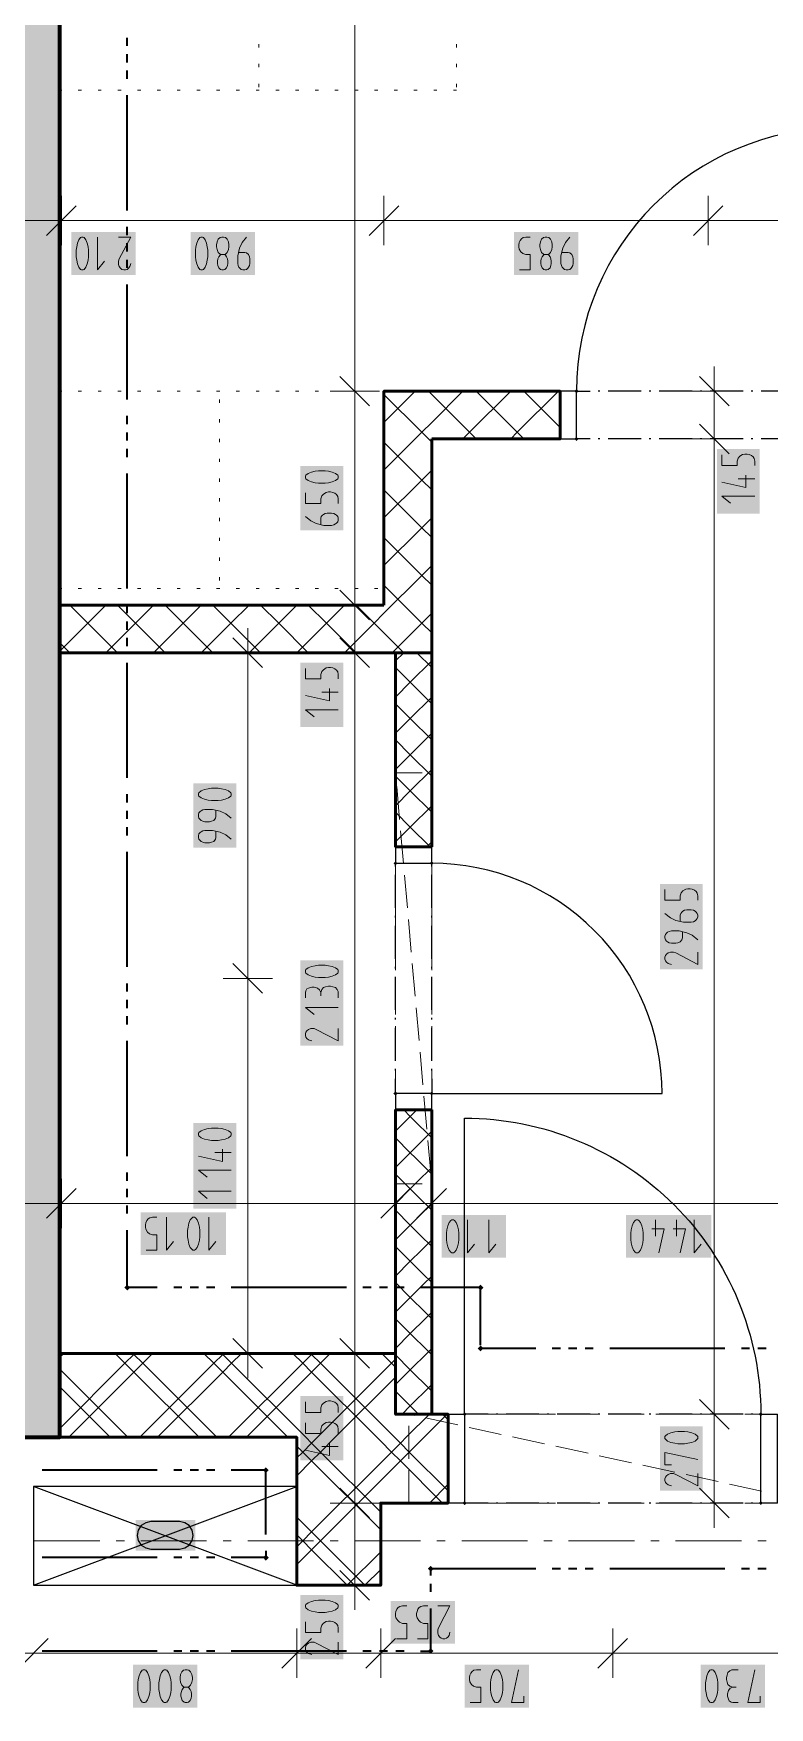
# Model space of a CAD drawing. Header units: millimetres. Extents: x 0 to 594, y 0 to 420.
# Drawn here: x 286.5 to 309.4, y 239.9 to 292.1 of the extents above; entities that cross this region are included whole.
import ezdxf

# ---------------------------------------------------------------- set-up
doc = ezdxf.new("R2010")
doc.units = ezdxf.units.MM
doc.header["$LTSCALE"] = 8
for name, color, linetype in [('PDF_Dvere', 7, 'Continuous'), ('PDF_Koty delkove', 7, 'Continuous'), ('PDF_Nabytek', 7, 'Continuous'), ('PDF_Osy hlavni', 7, 'Continuous'), ('PDF_Pozarni useky', 7, 'Continuous'), ('PDF_Preklady', 7, 'Continuous'), ('PDF_Pricky zdene', 7, 'Continuous'), ('PDF_Rozvadece', 7, 'Continuous'), ('PDF_Steny akusticke', 7, 'Continuous'), ('PDF_Steny obvodove nosne', 7, 'Continuous')]:
    doc.layers.add(name, color=color, linetype=linetype)

msp = doc.modelspace()

# ---------------------------------------------------------------- linework, layer by layer
at = {"layer": 'PDF_Dvere', "lineweight": 25}
for points in [[(310.745, 280.907), (311.605, 280.907), (311.605, 289.107, 0.414213), (303.405, 280.907), (303.826, 280.907)], [(298.895, 259.482), (298.895, 259.023), (306.07, 259.023, 0.414214), (298.895, 266.198)], [(300.649, 249.03), (299.92, 249.03), (299.92, 258.255, -0.414214), (309.145, 249.03)]]:
    msp.add_lwpolyline(points, format="xyb", dxfattribs=at)
for points in [[(302.893, 279.421), (303.405, 279.421), (303.405, 280.907), (302.893, 280.907)], [(297.768, 266.711), (297.768, 266.198), (298.895, 266.198), (298.895, 266.711)], [(297.768, 259.023), (297.768, 258.511), (298.895, 258.511), (298.895, 259.023)], [(299.92, 246.262), (299.408, 246.262), (299.408, 249.03), (299.92, 249.03)], [(309.658, 246.262), (309.145, 246.262), (309.145, 249.03), (309.658, 249.03)]]:
    msp.add_lwpolyline(points, close=True, dxfattribs=at)
for points in [[(304.134, 280.907), (304.082, 280.907)], [(305.415, 280.907), (304.39, 280.907)], [(305.722, 280.907), (305.671, 280.907)], [(307.004, 280.907), (305.979, 280.907)], [(307.311, 280.907), (307.26, 280.907)], [(308.592, 280.907), (307.567, 280.907)], [(308.9, 280.907), (308.849, 280.907)], [(310.181, 280.907), (309.156, 280.907)], [(303.826, 279.421), (303.405, 279.421)], [(304.134, 279.421), (304.082, 279.421)], [(305.415, 279.421), (304.39, 279.421)], [(305.722, 279.421), (305.671, 279.421)], [(307.004, 279.421), (305.979, 279.421)], [(307.311, 279.421), (307.26, 279.421)], [(308.592, 279.421), (307.567, 279.421)], [(308.9, 279.421), (308.849, 279.421)], [(310.181, 279.421), (309.156, 279.421)], [(297.768, 266.093), (297.768, 266.145)], [(298.895, 266.093), (298.895, 266.145)], [(297.768, 264.812), (297.768, 265.837)], [(298.895, 264.812), (298.895, 265.837)], [(297.768, 264.505), (297.768, 264.556)], [(298.895, 264.505), (298.895, 264.556)], [(297.768, 263.223), (297.768, 264.248)], [(298.895, 263.223), (298.895, 264.248)], [(297.768, 262.916), (297.768, 262.967)], [(298.895, 262.916), (298.895, 262.967)], [(297.768, 261.635), (297.768, 262.66)], [(298.895, 261.635), (298.895, 262.66)], [(297.768, 261.327), (297.768, 261.378)], [(298.895, 261.327), (298.895, 261.378)], [(297.768, 260.046), (297.768, 261.071)], [(298.895, 260.046), (298.895, 261.071)], [(297.768, 259.738), (297.768, 259.79)], [(298.895, 259.738), (298.895, 259.79)], [(297.768, 259.023), (297.768, 259.482)], [(300.956, 249.03), (300.905, 249.03)], [(302.237, 249.03), (301.212, 249.03)], [(302.545, 249.03), (302.494, 249.03)], [(303.826, 249.03), (302.801, 249.03)], [(304.134, 249.03), (304.082, 249.03)], [(305.415, 249.03), (304.39, 249.03)], [(305.722, 249.03), (305.671, 249.03)], [(307.004, 249.03), (305.979, 249.03)], [(307.311, 249.03), (307.26, 249.03)], [(308.592, 249.03), (307.567, 249.03)], [(308.9, 249.03), (308.849, 249.03)], [(300.649, 246.262), (299.92, 246.262)], [(300.956, 246.262), (300.905, 246.262)], [(302.237, 246.262), (301.212, 246.262)], [(302.545, 246.262), (302.494, 246.262)], [(303.826, 246.262), (302.801, 246.262)], [(304.134, 246.262), (304.082, 246.262)], [(305.415, 246.262), (304.39, 246.262)], [(305.722, 246.262), (305.671, 246.262)], [(307.004, 246.262), (305.979, 246.262)], [(307.311, 246.262), (307.26, 246.262)], [(308.592, 246.262), (307.567, 246.262)], [(308.9, 246.262), (308.849, 246.262)]]:
    msp.add_lwpolyline(points, dxfattribs=at)
at = {"layer": 'PDF_Dvere', "lineweight": 25, "transparency": 33554559}
for points in [[(303.469, 280.907), (303.405, 280.843), (303.405, 280.971), (303.341, 280.907)], [(303.469, 279.421), (303.405, 279.357), (303.405, 279.485), (303.341, 279.421)], [(297.768, 266.134), (297.704, 266.198), (297.832, 266.198), (297.768, 266.262)], [(298.895, 266.134), (298.831, 266.198), (298.959, 266.198), (298.895, 266.262)], [(297.768, 258.959), (297.704, 259.023), (297.832, 259.023), (297.768, 259.087)], [(298.895, 258.959), (298.831, 259.023), (298.959, 259.023), (298.895, 259.087)], [(299.984, 249.03), (299.92, 248.966), (299.92, 249.094), (299.856, 249.03)], [(309.209, 249.03), (309.145, 248.966), (309.145, 249.094), (309.081, 249.03)], [(299.984, 246.262), (299.92, 246.198), (299.92, 246.326), (299.856, 246.262)], [(309.209, 246.262), (309.145, 246.198), (309.145, 246.326), (309.081, 246.262)]]:
    msp.add_solid(points, dxfattribs=at)
at = {"layer": 'PDF_Koty delkove', "lineweight": 18}
for points in [[(296.497, 243.7), (296.497, 246.262), (296.497, 250.926), (296.497, 272.758), (296.497, 274.244), (296.497, 280.907), (296.497, 330.055)], [(287.364, 286.993), (287.364, 286.224), (287.364, 285.455)], [(297.409, 286.993), (297.409, 286.224), (297.409, 285.455)], [(307.505, 286.993), (307.505, 286.224), (307.505, 285.455)], [(287.825, 286.685), (286.903, 285.763)], [(297.87, 286.685), (296.948, 285.763)], [(307.967, 286.685), (307.044, 285.763)], [(313.655, 286.224), (310.327, 286.224), (307.505, 286.224), (297.409, 286.224), (287.364, 286.224), (285.212, 286.224), (275.167, 286.224), (265.07, 286.224), (258.921, 286.224)], [(288.482, 285.711), (288.482, 284.686), (288.701, 284.959)], [(289.139, 285.711), (289.523, 285.711), (289.166, 285.028), (289.139, 284.959), (289.139, 284.857), (289.166, 284.789), (289.207, 284.738), (289.249, 284.703), (289.304, 284.686), (289.358, 284.686), (289.413, 284.703), (289.454, 284.738), (289.495, 284.789), (289.523, 284.89)], [(291.538, 285.3), (291.538, 285.095), (291.552, 284.994), (291.579, 284.874), (291.62, 284.772), (291.674, 284.703), (291.702, 284.686), (291.756, 284.686), (291.784, 284.703), (291.838, 284.772), (291.879, 284.874), (291.907, 284.994), (291.921, 285.095), (291.921, 285.3), (291.907, 285.403), (291.879, 285.523), (291.838, 285.625), (291.784, 285.694), (291.756, 285.711), (291.702, 285.711), (291.674, 285.694)], [(291.674, 285.694), (291.62, 285.625), (291.579, 285.523), (291.552, 285.403), (291.538, 285.3)], [(292.564, 285.318), (292.578, 285.403), (292.578, 285.472), (292.564, 285.557), (292.523, 285.643), (292.468, 285.694), (292.413, 285.711), (292.359, 285.711), (292.304, 285.694), (292.249, 285.643), (292.209, 285.557), (292.195, 285.472)], [(292.195, 285.472), (292.195, 285.403), (292.209, 285.318), (292.249, 285.233), (292.304, 285.182), (292.331, 285.164), (292.441, 285.164), (292.468, 285.182), (292.523, 285.233), (292.564, 285.318)], [(293.125, 285.711), (292.988, 285.54), (292.906, 285.369), (292.852, 285.13), (292.852, 284.89), (292.866, 284.823), (292.893, 284.772), (292.92, 284.738), (292.961, 284.703), (293.016, 284.686), (293.07, 284.686), (293.125, 284.703), (293.166, 284.738), (293.193, 284.772), (293.221, 284.823), (293.235, 284.89), (293.235, 285.028), (293.221, 285.095), (293.193, 285.164), (293.125, 285.215), (293.07, 285.233), (292.879, 285.233)], [(301.635, 284.686), (301.964, 284.686), (301.964, 285.164), (301.827, 285.164), (301.731, 285.199), (301.676, 285.25), (301.622, 285.335), (301.608, 285.403), (301.608, 285.472), (301.622, 285.54), (301.649, 285.608), (301.69, 285.659), (301.745, 285.694), (301.827, 285.711), (301.964, 285.711)], [(303.196, 285.711), (303.059, 285.54), (302.977, 285.369), (302.922, 285.13), (302.922, 284.89)], [(292.441, 285.164), (292.468, 285.147), (292.509, 285.095), (292.536, 285.028), (292.55, 284.959), (292.55, 284.89), (292.536, 284.823), (292.509, 284.754), (292.454, 284.703), (292.413, 284.686), (292.359, 284.686), (292.318, 284.703), (292.263, 284.754), (292.236, 284.823), (292.222, 284.89), (292.222, 284.959), (292.236, 285.028), (292.263, 285.095), (292.304, 285.147), (292.331, 285.164)], [(302.306, 284.823), (302.292, 284.89), (302.292, 284.959), (302.306, 285.028), (302.333, 285.095), (302.375, 285.147), (302.402, 285.164)], [(302.512, 285.164), (302.539, 285.147), (302.58, 285.095), (302.607, 285.028), (302.621, 284.959), (302.621, 284.89), (302.607, 284.823), (302.58, 284.754), (302.525, 284.703), (302.484, 284.686), (302.43, 284.686), (302.388, 284.703), (302.333, 284.754), (302.306, 284.823)], [(302.922, 284.89), (302.936, 284.823), (302.963, 284.772), (302.99, 284.738), (303.032, 284.703), (303.087, 284.686), (303.141, 284.686), (303.196, 284.703), (303.237, 284.738), (303.264, 284.772), (303.292, 284.823), (303.306, 284.89), (303.306, 285.028), (303.292, 285.095), (303.264, 285.164), (303.196, 285.215), (303.141, 285.233), (302.949, 285.233)], [(296.959, 280.446), (296.036, 281.368)], [(308.156, 280.446), (307.234, 281.368)], [(307.695, 280.907), (307.695, 281.676)], [(297.266, 280.907), (296.497, 280.907), (295.729, 280.907)], [(308.464, 280.907), (307.695, 280.907), (306.926, 280.907)], [(307.695, 246.262), (307.695, 249.03), (307.695, 254.203), (307.695, 279.421), (307.695, 280.907)], [(308.156, 278.959), (307.234, 279.882)], [(308.464, 279.421), (307.695, 279.421), (306.926, 279.421)], [(307.932, 278.92), (307.932, 278.592), (308.409, 278.592), (308.409, 278.729), (308.444, 278.824), (308.495, 278.879), (308.58, 278.933), (308.648, 278.947), (308.717, 278.947), (308.785, 278.933), (308.853, 278.906), (308.904, 278.865), (308.939, 278.811), (308.956, 278.729), (308.956, 278.592)], [(308.683, 278.29), (308.683, 277.907), (307.932, 278.072)], [(308.956, 278.181), (308.444, 278.181)], [(294.96, 277.74), (294.96, 277.412), (295.438, 277.412), (295.438, 277.549), (295.472, 277.644), (295.524, 277.699), (295.609, 277.754), (295.676, 277.768), (295.745, 277.768), (295.814, 277.754), (295.881, 277.727), (295.933, 277.685), (295.967, 277.631), (295.985, 277.549), (295.985, 277.412)], [(308.956, 277.633), (307.932, 277.633), (308.204, 277.415)], [(295.438, 276.755), (295.438, 276.946), (295.455, 277.001), (295.489, 277.042), (295.524, 277.069), (295.574, 277.097), (295.643, 277.111), (295.779, 277.111), (295.848, 277.097), (295.899, 277.069), (295.933, 277.042), (295.967, 277.001), (295.985, 276.946), (295.985, 276.892), (295.967, 276.837), (295.933, 276.796), (295.899, 276.769), (295.848, 276.741), (295.779, 276.727), (295.54, 276.727), (295.301, 276.782), (295.13, 276.864), (294.96, 277.001)], [(296.959, 273.783), (296.036, 274.706)], [(297.266, 274.244), (296.497, 274.244), (295.729, 274.244)], [(293.167, 272.758), (293.167, 273.527)], [(293.628, 272.297), (292.706, 273.219)], [(296.959, 272.297), (296.036, 273.219)], [(293.936, 272.758), (293.167, 272.758), (292.398, 272.758)], [(293.167, 250.926), (293.167, 262.611), (293.167, 272.758)], [(294.96, 272.27), (294.96, 271.942), (295.438, 271.942), (295.438, 272.079), (295.472, 272.174), (295.524, 272.229), (295.609, 272.283), (295.676, 272.297), (295.745, 272.297), (295.814, 272.283), (295.881, 272.256), (295.933, 272.215), (295.967, 272.161), (295.985, 272.079), (295.985, 271.942)], [(297.266, 272.758), (296.497, 272.758), (295.729, 272.758)], [(295.711, 271.64), (295.711, 271.257), (294.96, 271.422)], [(295.985, 271.531), (295.472, 271.531)], [(295.985, 270.983), (294.96, 270.983), (295.233, 270.765)], [(292.243, 268.533), (292.038, 268.533), (291.937, 268.52), (291.817, 268.492), (291.715, 268.451), (291.646, 268.397), (291.63, 268.369), (291.63, 268.315), (291.646, 268.287), (291.715, 268.233), (291.817, 268.192), (291.937, 268.164), (292.038, 268.15), (292.243, 268.15), (292.346, 268.164), (292.466, 268.192), (292.568, 268.233)], [(292.568, 268.233), (292.637, 268.287), (292.654, 268.315), (292.654, 268.369), (292.637, 268.397), (292.568, 268.451), (292.466, 268.492), (292.346, 268.52), (292.243, 268.533)], [(292.654, 267.603), (292.483, 267.74), (292.312, 267.822), (292.073, 267.876), (291.833, 267.876), (291.766, 267.862), (291.715, 267.835), (291.681, 267.808), (291.646, 267.767), (291.63, 267.712), (291.63, 267.658), (291.646, 267.603), (291.681, 267.562), (291.715, 267.535), (291.766, 267.507), (291.833, 267.493), (291.971, 267.493), (292.038, 267.507), (292.107, 267.535), (292.158, 267.603), (292.176, 267.658), (292.176, 267.849)], [(291.646, 267.11), (291.63, 267.055), (291.63, 267.001), (291.646, 266.946), (291.681, 266.905), (291.715, 266.878), (291.766, 266.85), (291.833, 266.836), (291.971, 266.836), (292.038, 266.85), (292.107, 266.878), (292.158, 266.946), (292.176, 267.001), (292.176, 267.192)], [(292.654, 266.946), (292.483, 267.083), (292.312, 267.165), (292.073, 267.219), (291.833, 267.219), (291.766, 267.205), (291.715, 267.178), (291.681, 267.151), (291.646, 267.11)], [(306.158, 265.376), (306.158, 265.047), (306.635, 265.047), (306.635, 265.184), (306.67, 265.279), (306.721, 265.334), (306.806, 265.389), (306.874, 265.403), (306.943, 265.403), (307.011, 265.389), (307.079, 265.362), (307.13, 265.321), (307.165, 265.266), (307.183, 265.184), (307.183, 265.047)], [(307.183, 264.581), (307.183, 264.527), (307.165, 264.472), (307.13, 264.431), (307.096, 264.404), (307.045, 264.376), (306.976, 264.362), (306.738, 264.362), (306.499, 264.417), (306.328, 264.499), (306.158, 264.636)], [(306.635, 264.39), (306.635, 264.581), (306.653, 264.636), (306.686, 264.677), (306.721, 264.705), (306.771, 264.732), (306.84, 264.746), (306.976, 264.746), (307.045, 264.732), (307.096, 264.705), (307.13, 264.677), (307.165, 264.636), (307.183, 264.581)], [(307.183, 263.815), (307.011, 263.952), (306.84, 264.034), (306.601, 264.089), (306.361, 264.089), (306.294, 264.075), (306.243, 264.048), (306.209, 264.02), (306.174, 263.979), (306.158, 263.924), (306.158, 263.87), (306.174, 263.815), (306.209, 263.774), (306.243, 263.747), (306.294, 263.719), (306.361, 263.705), (306.499, 263.705), (306.566, 263.719), (306.635, 263.747), (306.686, 263.815), (306.704, 263.87), (306.704, 264.061)], [(307.183, 263.432), (307.183, 263.048), (306.499, 263.404), (306.43, 263.432), (306.328, 263.432), (306.26, 263.404), (306.209, 263.363), (306.174, 263.322), (306.158, 263.267), (306.158, 263.213), (306.174, 263.158), (306.209, 263.117), (306.26, 263.076), (306.361, 263.048)], [(293.628, 262.15), (292.706, 263.072)], [(295.574, 263.02), (295.369, 263.02), (295.267, 263.006), (295.147, 262.978), (295.045, 262.937), (294.976, 262.883), (294.96, 262.855), (294.96, 262.801), (294.976, 262.773), (295.045, 262.719), (295.147, 262.678)], [(295.147, 262.678), (295.267, 262.65), (295.369, 262.636), (295.574, 262.636), (295.676, 262.65), (295.796, 262.678), (295.899, 262.719), (295.967, 262.773), (295.985, 262.801), (295.985, 262.855), (295.967, 262.883), (295.899, 262.937), (295.796, 262.978), (295.676, 263.006), (295.574, 263.02)], [(293.936, 262.611), (293.167, 262.611), (292.398, 262.611)], [(294.96, 262.007), (294.96, 262.171), (294.976, 262.226), (295.011, 262.28), (295.062, 262.308), (295.164, 262.335), (295.233, 262.335), (295.335, 262.308), (295.404, 262.253), (295.438, 262.171), (295.438, 262.062)], [(295.985, 262.007), (295.985, 262.198), (295.95, 262.266), (295.899, 262.321), (295.814, 262.349), (295.745, 262.363), (295.676, 262.363), (295.591, 262.349), (295.524, 262.321), (295.472, 262.266), (295.438, 262.171)], [(295.985, 261.705), (294.96, 261.705), (295.233, 261.487)], [(295.985, 261.048), (295.985, 260.665), (295.301, 261.021), (295.233, 261.048), (295.13, 261.048), (295.062, 261.021), (295.011, 260.98), (294.976, 260.939), (294.96, 260.884), (294.96, 260.83), (294.976, 260.775), (295.011, 260.734), (295.062, 260.693), (295.164, 260.665)], [(292.381, 257.289), (292.381, 256.905), (291.63, 257.07)], [(292.654, 257.18), (292.142, 257.18)], [(287.364, 256.366), (287.364, 255.598), (287.364, 254.829)], [(292.654, 256.632), (291.63, 256.632), (291.902, 256.413)], [(297.768, 256.366), (297.768, 255.598), (297.768, 254.829)], [(298.895, 256.366), (298.895, 255.598), (298.895, 254.829)], [(287.825, 256.059), (286.903, 255.136)], [(292.654, 255.975), (291.63, 255.975), (291.902, 255.756)], [(298.229, 256.059), (297.307, 255.136)], [(299.357, 256.059), (298.434, 255.136)], [(313.655, 255.598), (306.79, 255.598), (302.623, 255.598), (298.895, 255.598), (297.768, 255.598), (287.364, 255.598), (285.212, 255.598), (274.808, 255.598), (273.681, 255.598), (258.921, 255.598)], [(290.006, 254.143), (290.335, 254.143), (290.335, 254.621), (290.198, 254.621), (290.103, 254.655), (290.047, 254.707), (289.993, 254.792), (289.979, 254.859), (289.979, 254.928), (289.993, 254.997), (290.02, 255.064), (290.061, 255.116), (290.116, 255.15), (290.198, 255.168), (290.335, 255.168)], [(290.636, 255.168), (290.636, 254.143), (290.855, 254.416)], [(291.677, 254.552), (291.677, 254.757), (291.663, 254.859), (291.635, 254.979), (291.594, 255.082), (291.54, 255.15), (291.512, 255.168), (291.458, 255.168), (291.43, 255.15), (291.376, 255.082), (291.334, 254.979), (291.307, 254.859), (291.293, 254.757)], [(291.95, 255.168), (291.95, 254.143), (292.169, 254.416)], [(300.013, 255.085), (300.013, 254.06), (300.232, 254.333)], [(300.67, 255.085), (300.67, 254.06), (300.889, 254.333)], [(305.398, 254.999), (305.344, 255.068), (305.316, 255.085), (305.262, 255.085), (305.234, 255.068), (305.18, 254.999), (305.139, 254.896), (305.112, 254.776), (305.098, 254.674)], [(305.864, 255.085), (305.864, 254.573)], [(306.521, 255.085), (306.521, 254.573)], [(307.069, 255.085), (307.069, 254.06), (307.287, 254.333)], [(291.293, 254.757), (291.293, 254.552), (291.307, 254.45), (291.334, 254.331), (291.376, 254.228), (291.43, 254.159), (291.458, 254.143), (291.512, 254.143), (291.54, 254.159), (291.594, 254.228), (291.635, 254.331), (291.663, 254.45), (291.677, 254.552)], [(305.098, 254.674), (305.098, 254.469), (305.112, 254.368), (305.139, 254.248), (305.18, 254.145), (305.234, 254.076), (305.262, 254.06), (305.316, 254.06), (305.344, 254.076), (305.398, 254.145), (305.439, 254.248), (305.467, 254.368), (305.481, 254.469), (305.481, 254.674), (305.467, 254.776), (305.439, 254.896), (305.398, 254.999)], [(305.755, 254.811), (306.138, 254.811), (305.973, 254.06)], [(306.412, 254.811), (306.795, 254.811), (306.63, 254.06)], [(293.936, 250.926), (293.167, 250.926), (292.398, 250.926)], [(293.628, 250.465), (292.706, 251.387)], [(293.167, 250.926), (293.167, 250.157)], [(297.266, 250.926), (296.497, 250.926), (295.729, 250.926)], [(296.959, 250.465), (296.036, 251.387)], [(294.96, 249.416), (294.96, 249.087), (295.438, 249.087), (295.438, 249.225), (295.472, 249.32), (295.524, 249.375), (295.609, 249.429), (295.676, 249.443), (295.745, 249.443), (295.814, 249.429)], [(295.814, 249.429), (295.881, 249.402), (295.933, 249.361), (295.967, 249.307), (295.985, 249.225), (295.985, 249.087)], [(308.156, 248.568), (307.234, 249.491)], [(308.464, 249.03), (307.695, 249.03), (306.926, 249.03)], [(294.96, 248.759), (294.96, 248.43), (295.438, 248.43), (295.438, 248.568), (295.472, 248.663), (295.524, 248.718), (295.609, 248.772), (295.676, 248.786), (295.745, 248.786), (295.814, 248.772), (295.881, 248.745), (295.933, 248.704), (295.967, 248.65), (295.985, 248.568), (295.985, 248.43)], [(306.771, 248.495), (306.566, 248.495), (306.465, 248.481), (306.345, 248.454), (306.243, 248.413), (306.174, 248.359), (306.158, 248.331), (306.158, 248.276), (306.174, 248.249), (306.243, 248.194), (306.345, 248.153), (306.465, 248.125), (306.566, 248.111), (306.771, 248.111), (306.874, 248.125), (306.994, 248.153), (307.096, 248.194), (307.165, 248.249), (307.183, 248.276), (307.183, 248.331), (307.165, 248.359)], [(307.165, 248.359), (307.096, 248.413), (306.994, 248.454), (306.874, 248.481), (306.771, 248.495)], [(295.711, 248.129), (295.711, 247.745), (294.96, 247.91)], [(295.985, 248.02), (295.472, 248.02)], [(306.361, 247.454), (306.158, 247.454), (306.158, 247.838), (307.183, 247.619)], [(307.183, 247.181), (307.183, 246.797), (306.499, 247.154), (306.43, 247.181), (306.328, 247.181), (306.26, 247.154), (306.209, 247.113), (306.174, 247.072), (306.158, 247.017), (306.158, 246.962), (306.174, 246.907), (306.209, 246.866), (306.26, 246.825), (306.361, 246.797)], [(297.266, 246.262), (296.497, 246.262), (295.729, 246.262)], [(296.959, 245.801), (296.036, 246.723)], [(308.464, 246.262), (307.695, 246.262), (306.926, 246.262)], [(308.156, 245.801), (307.234, 246.723)], [(307.695, 246.262), (307.695, 245.493)], [(296.959, 243.239), (296.036, 244.161)], [(297.266, 243.7), (296.497, 243.7), (295.729, 243.7)], [(296.497, 243.7), (296.497, 242.931)], [(294.96, 242.555), (294.96, 242.226), (295.438, 242.226), (295.438, 242.363), (295.472, 242.459), (295.524, 242.514), (295.609, 242.568), (295.676, 242.582), (295.745, 242.582), (295.814, 242.568), (295.881, 242.541), (295.933, 242.5), (295.967, 242.445), (295.985, 242.363), (295.985, 242.226)], [(297.795, 242.033), (298.123, 242.033), (298.123, 242.511), (297.986, 242.511), (297.891, 242.546), (297.836, 242.597), (297.782, 242.682), (297.768, 242.75), (297.768, 242.819), (297.782, 242.887), (297.809, 242.955), (297.85, 243.006), (297.904, 243.041), (297.986, 243.058), (298.123, 243.058)], [(298.452, 242.033), (298.78, 242.033), (298.78, 242.511), (298.643, 242.511), (298.548, 242.546), (298.493, 242.597), (298.439, 242.682), (298.425, 242.75), (298.425, 242.819), (298.439, 242.887), (298.466, 242.955), (298.507, 243.006), (298.561, 243.041), (298.643, 243.058), (298.78, 243.058)], [(299.082, 243.058), (299.465, 243.058), (299.109, 242.375), (299.082, 242.306), (299.082, 242.204), (299.109, 242.136), (299.15, 242.085), (299.191, 242.05)], [(286.954, 242.043), (286.032, 241.12)], [(295.154, 242.043), (294.232, 241.12)], [(294.693, 242.35), (294.693, 241.581), (294.693, 240.813)], [(297.768, 242.043), (296.845, 241.12)], [(297.307, 242.35), (297.307, 241.581), (297.307, 240.813)], [(299.191, 242.05), (299.246, 242.033), (299.3, 242.033), (299.355, 242.05), (299.396, 242.085), (299.437, 242.136), (299.465, 242.237)], [(304.994, 242.043), (304.072, 241.12)], [(304.533, 242.35), (304.533, 241.581), (304.533, 240.813)], [(544.944, 241.581), (527.533, 241.581), (514.611, 241.581), (510.402, 241.581), (501.792, 241.581), (487.237, 241.581), (481.087, 241.581), (476.182, 241.581), (471.637, 241.581), (470.838, 241.581), (469.351, 241.581), (434.86, 241.581), (428.813, 241.581), (416.513, 241.581), (405.084, 241.581), (397.192, 241.581), (389.71, 241.581), (312.015, 241.581), (304.533, 241.581), (297.307, 241.581), (294.693, 241.581), (286.493, 241.581), (285.314, 241.581)], [(295.985, 241.925), (295.985, 241.541), (295.301, 241.898), (295.233, 241.925), (295.13, 241.925), (295.062, 241.898), (295.011, 241.857), (294.976, 241.815), (294.96, 241.76), (294.96, 241.706), (294.976, 241.651), (295.011, 241.61), (295.062, 241.569), (295.164, 241.541)], [(289.785, 240.231), (289.826, 240.129), (289.88, 240.06), (289.908, 240.044), (289.962, 240.044), (289.99, 240.06), (290.045, 240.129), (290.086, 240.231), (290.114, 240.351), (290.128, 240.453), (290.128, 240.658), (290.114, 240.76), (290.086, 240.88), (290.045, 240.983), (289.99, 241.051), (289.962, 241.069), (289.908, 241.069), (289.88, 241.051), (289.826, 240.983), (289.785, 240.88), (289.758, 240.76), (289.744, 240.658)], [(291.058, 240.829), (291.058, 240.76), (291.072, 240.675), (291.112, 240.59), (291.167, 240.539), (291.194, 240.522), (291.304, 240.522), (291.332, 240.539), (291.387, 240.59), (291.428, 240.675), (291.442, 240.76), (291.442, 240.829), (291.428, 240.914), (291.387, 241), (291.332, 241.051), (291.277, 241.069), (291.222, 241.069)], [(291.222, 241.069), (291.167, 241.051), (291.112, 241), (291.072, 240.914), (291.058, 240.829)], [(300.098, 240.044), (300.426, 240.044), (300.426, 240.522), (300.289, 240.522), (300.194, 240.556), (300.139, 240.608), (300.085, 240.693), (300.071, 240.76), (300.071, 240.829), (300.085, 240.898), (300.112, 240.965), (300.153, 241.017), (300.207, 241.051), (300.289, 241.069), (300.426, 241.069)], [(301.768, 240.248), (301.768, 240.044), (301.385, 240.044), (301.603, 241.069)], [(307.425, 240.658), (307.425, 240.453), (307.439, 240.351), (307.466, 240.231), (307.507, 240.129), (307.561, 240.06), (307.589, 240.044), (307.644, 240.044), (307.671, 240.06), (307.726, 240.129), (307.767, 240.231), (307.795, 240.351), (307.809, 240.453), (307.809, 240.658), (307.795, 240.76), (307.767, 240.88), (307.726, 240.983), (307.671, 241.051), (307.644, 241.069), (307.589, 241.069), (307.561, 241.051), (307.507, 240.983), (307.466, 240.88)], [(308.438, 241.069), (308.246, 241.069), (308.178, 241.034), (308.123, 240.983), (308.096, 240.898), (308.082, 240.829), (308.082, 240.76), (308.096, 240.675), (308.123, 240.608), (308.178, 240.556), (308.273, 240.522)], [(309.123, 240.248), (309.123, 240.044), (308.739, 240.044), (308.958, 241.069)], [(289.744, 240.658), (289.744, 240.453), (289.758, 240.351), (289.785, 240.231)], [(291.304, 240.522), (291.332, 240.504), (291.373, 240.453), (291.4, 240.385), (291.414, 240.317), (291.414, 240.248), (291.4, 240.18), (291.373, 240.112), (291.318, 240.06), (291.277, 240.044), (291.222, 240.044), (291.181, 240.06), (291.126, 240.112), (291.099, 240.18), (291.085, 240.248), (291.085, 240.317), (291.099, 240.385), (291.126, 240.453), (291.167, 240.504), (291.194, 240.522)], [(307.466, 240.88), (307.439, 240.76), (307.425, 240.658)], [(308.438, 240.044), (308.273, 240.044), (308.218, 240.06), (308.164, 240.095), (308.136, 240.146), (308.109, 240.248), (308.109, 240.317), (308.136, 240.419), (308.191, 240.488), (308.273, 240.522), (308.383, 240.522)]]:
    msp.add_lwpolyline(points, dxfattribs=at)
for points in [[(287.825, 285.3), (287.825, 285.095), (287.839, 284.994), (287.866, 284.874), (287.907, 284.772), (287.962, 284.703), (287.989, 284.686), (288.044, 284.686), (288.072, 284.703), (288.126, 284.772), (288.167, 284.874), (288.195, 284.994), (288.209, 285.095), (288.209, 285.3), (288.195, 285.403), (288.167, 285.523), (288.126, 285.625), (288.072, 285.694), (288.044, 285.711), (287.989, 285.711), (287.962, 285.694), (287.907, 285.625), (287.866, 285.523), (287.839, 285.403)], [(302.265, 285.472), (302.265, 285.403), (302.279, 285.318), (302.319, 285.233), (302.375, 285.182), (302.402, 285.164), (302.512, 285.164), (302.539, 285.182), (302.594, 285.233), (302.635, 285.318), (302.649, 285.403), (302.649, 285.472), (302.635, 285.557), (302.594, 285.643), (302.539, 285.694), (302.484, 285.711), (302.43, 285.711), (302.375, 285.694), (302.319, 285.643), (302.279, 285.557)], [(295.574, 278.425), (295.369, 278.425), (295.267, 278.411), (295.147, 278.384), (295.045, 278.343), (294.976, 278.288), (294.96, 278.26), (294.96, 278.206), (294.976, 278.178), (295.045, 278.124), (295.147, 278.083), (295.267, 278.055), (295.369, 278.041), (295.574, 278.041), (295.676, 278.055), (295.796, 278.083), (295.899, 278.124), (295.967, 278.178), (295.985, 278.206), (295.985, 278.26), (295.967, 278.288), (295.899, 278.343), (295.796, 278.384), (295.676, 278.411)], [(292.243, 257.946), (292.038, 257.946), (291.937, 257.932), (291.817, 257.905), (291.715, 257.864), (291.646, 257.81), (291.63, 257.782), (291.63, 257.727), (291.646, 257.699), (291.715, 257.645), (291.817, 257.604), (291.937, 257.576), (292.038, 257.562), (292.243, 257.562), (292.346, 257.576), (292.466, 257.604), (292.568, 257.645), (292.637, 257.699), (292.654, 257.727), (292.654, 257.782), (292.637, 257.81), (292.568, 257.864), (292.466, 257.905), (292.346, 257.932)], [(299.356, 254.674), (299.356, 254.469), (299.37, 254.368), (299.397, 254.248), (299.438, 254.145), (299.493, 254.076), (299.521, 254.06), (299.575, 254.06), (299.603, 254.076), (299.657, 254.145), (299.698, 254.248), (299.726, 254.368), (299.74, 254.469), (299.74, 254.674), (299.726, 254.776), (299.698, 254.896), (299.657, 254.999), (299.603, 255.068), (299.575, 255.085), (299.521, 255.085), (299.493, 255.068), (299.438, 254.999), (299.397, 254.896), (299.37, 254.776)], [(295.574, 243.239), (295.369, 243.239), (295.267, 243.225), (295.147, 243.198), (295.045, 243.157), (294.976, 243.102), (294.96, 243.075), (294.96, 243.02), (294.976, 242.992), (295.045, 242.938), (295.147, 242.897), (295.267, 242.869), (295.369, 242.855), (295.574, 242.855), (295.676, 242.869), (295.796, 242.897), (295.899, 242.938), (295.967, 242.992), (295.985, 243.02), (295.985, 243.075), (295.967, 243.102), (295.899, 243.157), (295.796, 243.198), (295.676, 243.225)], [(290.401, 240.658), (290.401, 240.453), (290.415, 240.351), (290.442, 240.231), (290.483, 240.129), (290.537, 240.06), (290.565, 240.044), (290.619, 240.044), (290.647, 240.06), (290.702, 240.129), (290.743, 240.231), (290.771, 240.351), (290.785, 240.453), (290.785, 240.658), (290.771, 240.76), (290.743, 240.88), (290.702, 240.983), (290.647, 241.051), (290.619, 241.069), (290.565, 241.069), (290.537, 241.051), (290.483, 240.983), (290.442, 240.88), (290.415, 240.76)], [(300.728, 240.658), (300.728, 240.453), (300.742, 240.351), (300.769, 240.231), (300.81, 240.129), (300.864, 240.06), (300.892, 240.044), (300.946, 240.044), (300.974, 240.06), (301.028, 240.129), (301.069, 240.231), (301.097, 240.351), (301.111, 240.453), (301.111, 240.658), (301.097, 240.76), (301.069, 240.88), (301.028, 240.983), (300.974, 241.051), (300.946, 241.069), (300.892, 241.069), (300.864, 241.051), (300.81, 240.983), (300.769, 240.88), (300.742, 240.76)]]:
    msp.add_lwpolyline(points, close=True, dxfattribs=at)
at = {"layer": 'PDF_Koty delkove', "color": 7, "lineweight": 18, "true_color": 0xffffff, "transparency": 33554559}
for points in [[(289.677, 285.865), (287.672, 285.865), (289.677, 284.533), (287.672, 284.533)], [(293.389, 285.865), (291.384, 285.865), (293.389, 284.533), (291.384, 284.533)], [(303.46, 285.865), (301.455, 285.865), (303.46, 284.533), (301.455, 284.533)], [(309.11, 277.096), (309.11, 279.101), (307.778, 277.096), (307.778, 279.101)], [(296.139, 276.573), (296.139, 278.578), (294.806, 276.573), (294.806, 278.578)], [(296.139, 270.446), (296.139, 272.451), (294.806, 270.446), (294.806, 272.451)], [(292.808, 266.682), (292.808, 268.687), (291.476, 266.682), (291.476, 268.687)], [(307.336, 262.894), (307.336, 265.556), (306.004, 262.894), (306.004, 265.556)], [(296.139, 260.511), (296.139, 263.173), (294.806, 260.511), (294.806, 263.173)], [(292.808, 255.437), (292.808, 258.099), (291.476, 255.437), (291.476, 258.099)], [(292.488, 255.322), (289.826, 255.322), (292.488, 253.989), (289.826, 253.989)], [(301.208, 255.239), (299.203, 255.239), (301.208, 253.906), (299.203, 253.906)], [(307.606, 255.239), (304.944, 255.239), (307.606, 253.906), (304.944, 253.906)], [(296.139, 247.592), (296.139, 249.597), (294.806, 247.592), (294.806, 249.597)], [(307.336, 246.644), (307.336, 248.648), (306.004, 246.644), (306.004, 248.648)], [(296.139, 241.387), (296.139, 243.392), (294.806, 241.387), (294.806, 243.392)], [(299.619, 243.212), (297.614, 243.212), (299.619, 241.88), (297.614, 241.88)], [(291.595, 241.223), (289.59, 241.223), (291.595, 239.89), (289.59, 239.89)], [(301.922, 241.223), (299.917, 241.223), (301.922, 239.89), (299.917, 239.89)], [(309.276, 241.223), (307.272, 241.223), (309.276, 239.89), (307.272, 239.89)]]:
    msp.add_solid(points, dxfattribs=at)
at = {"layer": 'PDF_Nabytek', "lineweight": 13}
for points in [[(293.514, 291.616), (293.514, 291.718)], [(299.664, 291.718), (299.664, 291.616), (299.664, 291.718)], [(293.514, 291.001), (293.514, 291.103)], [(299.664, 291.103), (299.664, 291.001), (299.664, 291.103)], [(287.375, 290.286), (287.364, 290.286)], [(287.364, 290.286), (287.364, 290.286)], [(287.99, 290.286), (287.888, 290.286)], [(288.605, 290.286), (288.503, 290.286)], [(289.22, 290.286), (289.118, 290.286)], [(289.835, 290.286), (289.733, 290.286)], [(290.45, 290.286), (290.348, 290.286)], [(291.065, 290.286), (290.963, 290.286)], [(291.68, 290.286), (291.578, 290.286)], [(292.295, 290.286), (292.193, 290.286)], [(292.91, 290.286), (292.808, 290.286)], [(293.525, 290.286), (293.423, 290.286)], [(293.514, 290.386), (293.514, 290.488)], [(293.514, 290.286), (293.514, 290.286)], [(294.14, 290.286), (294.038, 290.286)], [(294.755, 290.286), (294.653, 290.286)], [(295.37, 290.286), (295.268, 290.286)], [(295.985, 290.286), (295.883, 290.286)], [(296.6, 290.286), (296.498, 290.286)], [(297.215, 290.286), (297.113, 290.286)], [(297.83, 290.286), (297.728, 290.286)], [(298.445, 290.286), (298.343, 290.286)], [(299.06, 290.286), (298.958, 290.286)], [(299.664, 290.286), (299.573, 290.286)], [(299.664, 290.488), (299.664, 290.386), (299.664, 290.488)], [(299.664, 290.286), (299.664, 290.286)], [(299.664, 290.286), (299.664, 290.286)], [(299.664, 290.286), (299.664, 290.286)], [(287.375, 280.907), (287.364, 280.907)], [(287.364, 280.907), (287.364, 280.907)], [(287.99, 280.907), (287.888, 280.907)], [(288.605, 280.907), (288.503, 280.907)], [(289.22, 280.907), (289.118, 280.907)], [(289.835, 280.907), (289.733, 280.907)], [(290.45, 280.907), (290.348, 280.907)], [(291.065, 280.907), (290.963, 280.907)], [(291.68, 280.907), (291.578, 280.907)], [(292.295, 280.907), (292.193, 280.907)], [(292.284, 280.907), (292.284, 280.907)], [(292.284, 280.907), (292.284, 280.907)], [(292.284, 280.648), (292.284, 280.546), (292.284, 280.648)], [(292.91, 280.907), (292.808, 280.907)], [(293.525, 280.907), (293.423, 280.907)], [(294.14, 280.907), (294.038, 280.907)], [(294.755, 280.907), (294.653, 280.907)], [(295.37, 280.907), (295.268, 280.907)], [(295.985, 280.907), (295.883, 280.907)], [(296.6, 280.907), (296.498, 280.907)], [(297.215, 280.907), (297.113, 280.907)], [(297.409, 280.907), (297.409, 280.907)], [(292.284, 279.931), (292.284, 280.033)], [(292.284, 279.931), (292.284, 280.033)], [(292.284, 279.316), (292.284, 279.418)], [(292.284, 279.316), (292.284, 279.418)], [(292.284, 278.701), (292.284, 278.803)], [(292.284, 278.701), (292.284, 278.803)], [(292.284, 278.086), (292.284, 278.188)], [(292.284, 278.086), (292.284, 278.188)], [(292.284, 277.471), (292.284, 277.573), (292.284, 277.471)], [(292.284, 276.856), (292.284, 276.958), (292.284, 276.856)], [(292.284, 276.241), (292.284, 276.343)], [(292.284, 276.241), (292.284, 276.343)], [(292.284, 275.626), (292.284, 275.728)], [(292.284, 275.626), (292.284, 275.728)], [(292.284, 275.011), (292.284, 275.113)], [(292.284, 275.011), (292.284, 275.113)], [(287.375, 274.757), (287.364, 274.757)], [(287.364, 274.757), (287.364, 274.757)], [(287.375, 274.757), (287.364, 274.757)], [(287.364, 274.757), (287.364, 274.757)], [(287.888, 274.757), (287.99, 274.757), (287.888, 274.757)], [(288.605, 274.757), (288.503, 274.757)], [(288.605, 274.757), (288.503, 274.757)], [(289.118, 274.757), (289.22, 274.757), (289.118, 274.757)], [(289.733, 274.757), (289.835, 274.757), (289.733, 274.757)], [(290.348, 274.757), (290.45, 274.757), (290.348, 274.757)], [(290.963, 274.757), (291.065, 274.757), (290.963, 274.757)], [(291.578, 274.757), (291.68, 274.757), (291.578, 274.757)], [(292.193, 274.757), (292.295, 274.757), (292.193, 274.757)], [(292.284, 274.757), (292.284, 274.757)], [(292.284, 274.757), (292.284, 274.757)], [(292.808, 274.757), (292.91, 274.757), (292.808, 274.757)], [(293.423, 274.757), (293.525, 274.757), (293.423, 274.757)], [(294.038, 274.757), (294.14, 274.757), (294.038, 274.757)], [(294.653, 274.757), (294.755, 274.757), (294.653, 274.757)], [(295.268, 274.757), (295.37, 274.757), (295.268, 274.757)], [(295.883, 274.757), (295.985, 274.757), (295.883, 274.757)], [(296.498, 274.757), (296.6, 274.757), (296.498, 274.757)], [(297.113, 274.757), (297.215, 274.757), (297.113, 274.757)], [(297.409, 274.757), (297.409, 274.757)], [(297.409, 274.757), (297.409, 274.757)]]:
    msp.add_lwpolyline(points, dxfattribs=at)
at = {"layer": 'PDF_Osy hlavni', "lineweight": 18}
for points in [[(288.554, 245.083), (286.504, 245.083)], [(289.323, 245.083), (289.066, 245.083)], [(291.885, 245.083), (289.835, 245.083)], [(292.654, 245.083), (292.398, 245.083)], [(295.216, 245.083), (293.166, 245.083)], [(295.985, 245.083), (295.729, 245.083)], [(298.548, 245.083), (296.498, 245.083)], [(299.316, 245.083), (299.06, 245.083)], [(301.879, 245.083), (299.829, 245.083)], [(302.647, 245.083), (302.391, 245.083)], [(305.21, 245.083), (303.16, 245.083)], [(305.979, 245.083), (305.722, 245.083)], [(308.541, 245.083), (306.491, 245.083)], [(309.31, 245.083), (309.054, 245.083)]]:
    msp.add_lwpolyline(points, dxfattribs=at)
at = {"layer": 'PDF_Pozarni useky', "lineweight": 35}
for points in [[(289.414, 291.667), (289.414, 291.923)], [(289.414, 291.154), (289.414, 291.411)], [(289.414, 290.642), (289.414, 290.898)], [(289.414, 286.542), (289.414, 290.129)], [(289.414, 285.773), (289.414, 286.029)], [(289.414, 285.261), (289.414, 285.517)], [(289.414, 284.748), (289.414, 285.004)], [(289.414, 280.648), (289.414, 284.236)], [(289.414, 279.88), (289.414, 280.136)], [(289.414, 279.367), (289.414, 279.623)], [(289.414, 278.855), (289.414, 279.111)], [(289.414, 274.755), (289.414, 278.342)], [(289.414, 273.986), (289.414, 274.242)], [(289.414, 273.473), (289.414, 273.73)], [(289.414, 272.961), (289.414, 273.217)], [(289.414, 268.861), (289.414, 272.448)], [(289.414, 268.092), (289.414, 268.348)], [(289.414, 267.58), (289.414, 267.836)], [(289.414, 267.067), (289.414, 267.323)], [(289.414, 262.967), (289.414, 266.555)], [(289.414, 262.198), (289.414, 262.455)], [(289.414, 261.686), (289.414, 261.942)], [(289.414, 261.173), (289.414, 261.43)], [(289.414, 257.073), (289.414, 260.661)], [(289.414, 256.305), (289.414, 256.561)], [(289.414, 255.792), (289.414, 256.048)], [(289.414, 255.28), (289.414, 255.536)], [(289.414, 252.976), (289.414, 254.767)], [(290.348, 252.976), (289.414, 252.976)], [(291.116, 252.976), (290.86, 252.976)], [(291.629, 252.976), (291.373, 252.976)], [(292.141, 252.976), (291.885, 252.976)], [(296.241, 252.976), (292.654, 252.976)], [(297.01, 252.976), (296.754, 252.976)], [(297.523, 252.976), (297.266, 252.976)], [(298.035, 252.976), (297.779, 252.976)], [(300.418, 251.18), (300.418, 252.976), (298.548, 252.976)], [(302.135, 251.08), (300.418, 251.08)], [(302.904, 251.08), (302.647, 251.08)], [(303.416, 251.08), (303.16, 251.08)], [(303.929, 251.08), (303.672, 251.08)], [(308.029, 251.08), (304.441, 251.08)], [(308.797, 251.08), (308.541, 251.08)], [(309.31, 251.08), (309.054, 251.08)], [(290.348, 247.287), (286.76, 247.287)], [(291.116, 247.287), (290.86, 247.287)], [(291.629, 247.287), (291.373, 247.287)], [(292.141, 247.287), (291.885, 247.287)], [(293.729, 247.287), (292.654, 247.287)], [(293.729, 245.286), (293.729, 247.287)], [(293.729, 244.774), (293.729, 244.561), (292.654, 244.561)], [(290.348, 244.561), (286.76, 244.561)], [(291.116, 244.561), (290.86, 244.561)], [(291.629, 244.561), (291.373, 244.561)], [(292.141, 244.561), (291.885, 244.561)], [(298.865, 244.005), (298.865, 244.212)], [(302.134, 244.212), (298.865, 244.212)], [(302.903, 244.212), (302.647, 244.212)], [(303.415, 244.212), (303.159, 244.212)], [(303.928, 244.212), (303.672, 244.212)], [(308.028, 244.212), (304.44, 244.212)], [(308.797, 244.212), (308.54, 244.212)], [(309.309, 244.212), (309.053, 244.212)], [(298.865, 243.492), (298.865, 243.749)], [(298.548, 241.65), (298.865, 241.65), (298.865, 242.98)], [(290.348, 241.65), (286.76, 241.65)], [(291.116, 241.65), (290.86, 241.65)], [(291.629, 241.65), (291.373, 241.65)], [(292.141, 241.65), (291.885, 241.65)], [(296.241, 241.65), (292.654, 241.65)], [(297.01, 241.65), (296.754, 241.65)], [(297.523, 241.65), (297.266, 241.65)], [(298.035, 241.65), (297.779, 241.65)]]:
    msp.add_lwpolyline(points, dxfattribs=at)
at = {"layer": 'PDF_Pozarni useky', "lineweight": 35, "transparency": 33554559}
for points in [[(289.504, 252.976), (289.414, 252.886), (289.414, 253.066), (289.324, 252.976)], [(289.414, 252.886), (289.324, 252.976), (289.504, 252.976), (289.414, 253.066)], [(300.508, 252.976), (300.418, 252.886), (300.418, 253.066), (300.328, 252.976)], [(300.418, 252.886), (300.328, 252.976), (300.508, 252.976), (300.418, 253.066)], [(300.508, 251.08), (300.418, 250.99), (300.418, 251.169), (300.328, 251.08)], [(300.418, 250.99), (300.328, 251.08), (300.508, 251.08), (300.418, 251.169)], [(293.729, 247.198), (293.64, 247.287), (293.819, 247.287), (293.729, 247.377)], [(293.819, 247.287), (293.729, 247.198), (293.729, 247.377), (293.64, 247.287)], [(293.819, 244.561), (293.729, 244.471), (293.729, 244.65), (293.64, 244.561)], [(293.729, 244.471), (293.64, 244.561), (293.819, 244.561), (293.729, 244.65)], [(298.865, 244.123), (298.775, 244.212), (298.954, 244.212), (298.865, 244.302)], [(298.954, 244.212), (298.865, 244.123), (298.865, 244.302), (298.775, 244.212)], [(298.865, 241.56), (298.775, 241.65), (298.954, 241.65), (298.865, 241.739)], [(298.954, 241.65), (298.865, 241.56), (298.865, 241.739), (298.775, 241.65)]]:
    msp.add_solid(points, dxfattribs=at)
at = {"layer": 'PDF_Preklady', "lineweight": 18}
for points in [[(297.774, 268.943), (297.768, 269.017)], [(298.599, 269.017), (297.768, 269.017)], [(297.768, 268.4), (297.768, 269.017)], [(298.895, 268.4), (298.895, 269.017)], [(297.896, 267.564), (297.806, 268.585)], [(297.768, 267.016), (297.768, 268.041)], [(298.895, 267.016), (298.895, 268.041)], [(298.017, 266.186), (297.927, 267.207)], [(297.768, 265.632), (297.768, 266.657)], [(298.895, 265.632), (298.895, 266.657)], [(298.138, 264.807), (298.048, 265.828)], [(297.768, 264.248), (297.768, 265.273)], [(298.895, 264.248), (298.895, 265.273)], [(298.26, 263.429), (298.17, 264.45)], [(297.768, 262.865), (297.768, 263.89)], [(298.895, 262.865), (298.895, 263.89)], [(298.381, 262.051), (298.291, 263.072)], [(297.768, 261.481), (297.768, 262.506)], [(298.895, 261.481), (298.895, 262.506)], [(298.502, 260.672), (298.412, 261.693)], [(297.768, 260.097), (297.768, 261.122)], [(298.895, 260.097), (298.895, 261.122)], [(298.624, 259.294), (298.534, 260.315)], [(297.768, 258.713), (297.768, 259.738)], [(298.895, 258.713), (298.895, 259.738)], [(298.745, 257.915), (298.655, 258.936)], [(297.768, 257.33), (297.768, 258.355)], [(298.895, 257.33), (298.895, 258.355)], [(298.866, 256.537), (298.776, 257.558)], [(297.768, 256.205), (297.768, 256.971)], [(298.895, 256.205), (298.895, 256.971)], [(298.599, 256.205), (297.768, 256.205)], [(298.356, 248.991), (298.178, 249.03)], [(298.599, 249.03), (298.178, 249.03)], [(298.178, 249.027), (298.178, 249.03)], [(299.708, 248.697), (298.706, 248.915)], [(299.983, 249.03), (299.408, 249.03), (298.958, 249.03)], [(301.366, 249.03), (300.341, 249.03)], [(302.75, 249.03), (301.725, 249.03)], [(304.134, 249.03), (303.109, 249.03)], [(305.517, 249.03), (304.492, 249.03)], [(306.901, 249.03), (305.876, 249.03)], [(308.285, 249.03), (307.26, 249.03)], [(309.669, 249.03), (309.658, 249.03), (308.644, 249.03)], [(298.178, 247.644), (298.178, 248.669)], [(301.06, 248.402), (300.058, 248.62)], [(302.412, 248.108), (301.41, 248.326)], [(303.764, 247.813), (302.762, 248.031)], [(298.178, 246.262), (298.178, 247.285)], [(305.116, 247.519), (304.114, 247.737)], [(306.468, 247.225), (305.467, 247.443)], [(307.82, 246.93), (306.819, 247.148)], [(309.172, 246.636), (308.171, 246.854)], [(298.599, 246.262), (298.178, 246.262)], [(299.983, 246.262), (299.408, 246.262), (298.958, 246.262)], [(301.366, 246.262), (300.341, 246.262)], [(302.75, 246.262), (301.725, 246.262)], [(304.134, 246.262), (303.109, 246.262)], [(305.517, 246.262), (304.492, 246.262)], [(306.901, 246.262), (305.876, 246.262)], [(308.285, 246.262), (307.26, 246.262)], [(309.669, 246.262), (309.658, 246.262), (308.644, 246.262)]]:
    msp.add_lwpolyline(points, dxfattribs=at)
at = {"layer": 'PDF_Preklady', "lineweight": 18, "transparency": 33554559}
for points in [[(297.772, 268.971), (297.722, 269.013), (297.814, 269.021), (297.764, 269.063)], [(297.814, 269.017), (297.768, 268.971), (297.768, 269.063), (297.722, 269.017)], [(297.768, 268.971), (297.722, 269.017), (297.814, 269.017), (297.768, 269.063)], [(298.895, 268.971), (298.849, 269.017), (298.941, 269.017), (298.895, 269.063)], [(298.941, 269.017), (298.895, 268.971), (298.895, 269.063), (298.849, 269.017)], [(297.768, 266.665), (297.722, 266.711), (297.814, 266.711), (297.768, 266.757)], [(297.768, 266.665), (297.722, 266.711), (297.814, 266.711), (297.768, 266.757)], [(298.895, 266.665), (298.849, 266.711), (298.941, 266.711), (298.895, 266.757)], [(298.895, 266.665), (298.849, 266.711), (298.941, 266.711), (298.895, 266.757)], [(297.768, 258.465), (297.722, 258.511), (297.814, 258.511), (297.768, 258.557)], [(297.768, 258.465), (297.722, 258.511), (297.814, 258.511), (297.768, 258.557)], [(298.895, 258.465), (298.849, 258.511), (298.941, 258.511), (298.895, 258.557)], [(298.895, 258.465), (298.849, 258.511), (298.941, 258.511), (298.895, 258.557)], [(297.768, 256.159), (297.722, 256.205), (297.814, 256.205), (297.768, 256.251)], [(297.814, 256.205), (297.768, 256.159), (297.768, 256.251), (297.722, 256.205)], [(298.899, 256.159), (298.849, 256.201), (298.941, 256.209), (298.891, 256.251)], [(298.941, 256.205), (298.895, 256.159), (298.895, 256.251), (298.849, 256.205)], [(298.895, 256.159), (298.849, 256.205), (298.941, 256.205), (298.895, 256.251)], [(298.224, 249.03), (298.178, 248.984), (298.178, 249.076), (298.132, 249.03)], [(298.178, 248.984), (298.132, 249.03), (298.224, 249.03), (298.178, 249.076)], [(298.223, 249.02), (298.168, 248.985), (298.188, 249.075), (298.133, 249.039)], [(298.941, 249.03), (298.895, 248.984), (298.895, 249.076), (298.849, 249.03)], [(298.941, 249.03), (298.895, 248.984), (298.895, 249.076), (298.849, 249.03)], [(299.454, 249.03), (299.408, 248.984), (299.408, 249.076), (299.362, 249.03)], [(299.454, 249.03), (299.408, 248.984), (299.408, 249.076), (299.362, 249.03)], [(298.178, 246.216), (298.132, 246.262), (298.224, 246.262), (298.178, 246.308)], [(298.224, 246.262), (298.178, 246.216), (298.178, 246.308), (298.132, 246.262)], [(299.454, 246.262), (299.408, 246.216), (299.408, 246.308), (299.362, 246.262)], [(299.454, 246.262), (299.408, 246.216), (299.408, 246.308), (299.362, 246.262)]]:
    msp.add_solid(points, dxfattribs=at)
at = {"layer": 'PDF_Pricky zdene', "lineweight": 9}
for points in [[(298.383, 280.907), (297.409, 279.933)], [(298.895, 279.318), (298.588, 279.626), (297.409, 280.804)], [(298.895, 280.804), (298.793, 280.907)], [(299.869, 280.907), (298.895, 279.933)], [(300.279, 279.421), (300.074, 279.626), (298.895, 280.804)], [(301.355, 280.907), (300.074, 279.626), (299.869, 279.421)], [(301.765, 279.421), (301.56, 279.626), (300.279, 280.907)], [(302.842, 280.907), (301.56, 279.626), (301.355, 279.421)], [(302.893, 279.779), (301.765, 280.907)], [(298.895, 279.933), (298.588, 279.626), (297.409, 278.447)], [(298.895, 277.832), (298.588, 278.139), (297.409, 279.318)], [(302.893, 279.472), (302.842, 279.421)], [(298.895, 278.447), (298.588, 278.139), (297.409, 276.961)], [(298.895, 276.346), (298.588, 276.653), (297.409, 277.832)], [(298.895, 276.961), (298.588, 276.653), (297.409, 275.474)], [(298.895, 274.859), (298.588, 275.167), (297.409, 276.346)], [(298.895, 275.474), (298.588, 275.167), (297.409, 273.988)], [(298.434, 273.834), (297.409, 274.859)], [(288.748, 274.244), (288.184, 273.681), (287.313, 272.81)], [(289.107, 272.758), (288.184, 273.681), (287.62, 274.244)], [(290.234, 274.244), (289.67, 273.681), (288.748, 272.758)], [(290.593, 272.758), (289.67, 273.681), (289.107, 274.244)], [(291.72, 274.244), (291.157, 273.681), (290.234, 272.758)], [(292.079, 272.758), (291.157, 273.681), (290.593, 274.244)], [(293.207, 274.244), (292.643, 273.681), (291.72, 272.758)], [(293.565, 272.758), (292.643, 273.681), (292.079, 274.244)], [(294.693, 274.244), (294.129, 273.681), (293.207, 272.758)], [(295.052, 272.758), (294.129, 273.681), (293.565, 274.244)], [(296.179, 274.244), (295.615, 273.681), (294.693, 272.758)], [(296.538, 272.758), (295.615, 273.681), (295.052, 274.244)], [(297.409, 273.988), (297.102, 273.681), (296.179, 272.758)], [(298.024, 272.758), (297.102, 273.681), (296.538, 274.244)], [(298.895, 273.988), (298.742, 273.834)], [(298.742, 273.834), (298.588, 273.681), (297.665, 272.758)], [(298.895, 273.373), (298.588, 273.681), (298.434, 273.834)], [(287.62, 272.758), (287.313, 273.066)], [(298.024, 272.758), (297.768, 272.502)], [(298.895, 272.502), (298.229, 271.836), (297.768, 271.374)], [(298.895, 271.169), (298.229, 271.836), (297.768, 272.297)], [(298.895, 272.297), (298.434, 272.758)], [(298.895, 271.374), (298.229, 270.708), (297.768, 270.247)], [(298.895, 270.042), (298.229, 270.708), (297.768, 271.169)], [(298.895, 270.247), (298.229, 269.581), (297.768, 269.12)], [(298.895, 268.915), (298.229, 269.581), (297.768, 270.042)], [(298.895, 269.12), (298.229, 268.453), (297.768, 267.992)], [(298.895, 267.787), (298.229, 268.453), (297.768, 268.915)], [(298.895, 267.992), (298.229, 267.326), (297.768, 266.865)], [(298.844, 266.711), (298.229, 267.326), (297.768, 267.787)], [(298.895, 266.865), (298.742, 266.711)], [(298.434, 258.511), (298.299, 258.376), (298.229, 258.306), (297.768, 257.845)], [(298.895, 257.64), (298.309, 258.226), (298.229, 258.306), (298.024, 258.511)], [(298.895, 257.845), (298.367, 257.316), (298.229, 257.178), (297.768, 256.717)], [(298.895, 256.512), (298.386, 257.022), (298.229, 257.178), (297.768, 257.64)], [(298.895, 256.717), (298.435, 256.256), (298.229, 256.051), (297.768, 255.59)], [(298.895, 255.385), (298.463, 255.817), (298.229, 256.051), (297.768, 256.512)], [(298.895, 254.257), (298.539, 254.613), (298.229, 254.923), (297.768, 255.385)], [(298.502, 255.196), (298.229, 254.923), (297.768, 254.462)], [(298.895, 255.59), (298.502, 255.196)], [(298.895, 253.13), (298.616, 253.409), (298.229, 253.796), (297.768, 254.257)], [(298.895, 254.462), (298.57, 254.136), (298.229, 253.796)], [(298.229, 253.796), (297.768, 253.335)], [(298.895, 252.002), (298.693, 252.205), (298.229, 252.668), (297.768, 253.13)], [(298.895, 253.335), (298.637, 253.077), (298.229, 252.668)], [(298.229, 252.668), (297.768, 252.207)], [(298.895, 250.875), (298.77, 251), (298.229, 251.541), (297.768, 252.002)], [(298.895, 252.207), (298.705, 252.017), (298.229, 251.541)], [(298.229, 251.541), (297.768, 251.08)], [(298.895, 251.08), (298.772, 250.957), (298.229, 250.413)], [(298.895, 249.747), (298.846, 249.796), (298.229, 250.413), (297.768, 250.875)], [(298.229, 250.413), (297.768, 249.952)], [(298.895, 249.952), (298.84, 249.897), (298.229, 249.286)], [(298.485, 249.03), (298.229, 249.286), (297.768, 249.747)], [(298.229, 249.286), (297.973, 249.03)]]:
    msp.add_lwpolyline(points, dxfattribs=at)
at = {"layer": 'PDF_Pricky zdene', "lineweight": 50}
for points in [[(298.895, 280.907), (297.409, 280.907), (297.409, 274.244)], [(298.895, 280.907), (302.893, 280.907), (302.893, 279.421), (298.895, 279.421)], [(298.895, 273.834), (298.895, 279.421)], [(297.409, 274.244), (287.364, 274.244), (287.313, 274.244), (287.313, 272.758), (287.364, 272.758), (297.768, 272.758), (298.895, 272.758), (298.895, 273.834)], [(298.895, 266.711), (298.895, 269.017), (298.895, 272.758), (297.768, 272.758), (297.768, 269.017), (297.768, 266.711)], [(298.895, 266.711), (297.768, 266.711)], [(297.768, 258.511), (298.895, 258.511)], [(297.768, 258.511), (297.768, 256.205), (297.768, 250.926), (297.768, 249.03), (298.178, 249.03), (298.895, 249.03), (298.895, 256.205), (298.895, 258.511)]]:
    msp.add_lwpolyline(points, dxfattribs=at)
at = {"layer": 'PDF_Rozvadece', "lineweight": 25}
for points in [[(294.693, 243.7), (294.693, 246.775), (286.493, 246.775), (286.493, 243.7)], [(290.152, 245.682), (289.989, 245.65), (289.85, 245.557), (289.758, 245.419), (289.725, 245.255), (289.758, 245.092), (289.85, 244.953), (289.989, 244.861), (290.152, 244.828), (291.04, 244.828), (291.204, 244.861), (291.342, 244.953), (291.435, 245.092), (291.467, 245.255), (291.435, 245.419), (291.342, 245.557), (291.204, 245.65), (291.04, 245.682)]]:
    msp.add_lwpolyline(points, close=True, dxfattribs=at)
for points in [[(286.493, 243.7), (294.693, 246.775)], [(294.693, 243.7), (286.493, 246.775)]]:
    msp.add_lwpolyline(points, dxfattribs=at)
at = {"layer": 'PDF_Rozvadece', "color": 7, "lineweight": 25, "true_color": 0xffffff, "transparency": 33554559}
msp.add_solid([(291.534, 245.734), (289.673, 245.734), (291.534, 244.777), (289.673, 244.777)], dxfattribs=at)
at = {"layer": 'PDF_Steny akusticke', "lineweight": 9}
for points in [[(287.313, 250.803), (287.436, 250.926)], [(289.342, 250.618), (289.035, 250.926)], [(289.619, 250.895), (289.588, 250.926)], [(290.203, 250.926), (289.896, 250.618), (289.619, 250.895), (289.65, 250.926)], [(292.11, 250.618), (291.802, 250.926)], [(292.387, 250.895), (292.356, 250.926)], [(292.971, 250.926), (292.663, 250.618), (292.387, 250.895), (292.417, 250.926)], [(294.877, 250.618), (294.57, 250.926)], [(295.154, 250.895), (295.123, 250.926)], [(295.738, 250.926), (295.431, 250.618), (295.154, 250.895), (295.185, 250.926)], [(297.645, 250.618), (297.337, 250.926)], [(287.59, 248.312), (289.619, 250.342), (289.342, 250.618), (287.313, 248.589)], [(289.435, 248.312), (287.313, 250.434)], [(289.342, 250.618), (289.619, 250.895)], [(289.619, 250.342), (289.896, 250.618)], [(290.357, 248.312), (292.387, 250.342), (292.11, 250.618), (289.804, 248.312)], [(292.202, 248.312), (289.896, 250.618)], [(292.11, 250.618), (292.387, 250.895)], [(292.387, 250.342), (292.663, 250.618)], [(293.125, 248.312), (295.154, 250.342), (294.877, 250.618), (292.571, 248.312)], [(294.97, 248.312), (292.663, 250.618)], [(294.877, 250.618), (295.154, 250.895)], [(295.154, 250.342), (295.431, 250.618)], [(297.768, 250.495), (297.645, 250.618), (295.339, 248.312)], [(297.737, 248.312), (295.431, 250.618)], [(297.645, 250.618), (297.768, 250.741)], [(288.881, 248.312), (287.313, 249.88)], [(291.649, 248.312), (289.619, 250.342)], [(294.416, 248.312), (292.387, 250.342)], [(297.184, 248.312), (295.154, 250.342)], [(295.892, 248.312), (297.768, 250.188)], [(297.307, 247.513), (297.645, 247.851), (297.922, 248.128), (298.124, 248.33), (298.824, 249.03)], [(297.307, 246.959), (297.922, 247.574), (298.198, 247.851), (298.707, 248.359), (299.377, 249.03)], [(299.408, 248.855), (299.234, 249.03)], [(294.693, 247.113), (295.154, 247.574), (295.431, 247.851), (295.892, 248.312)], [(297.307, 245.975), (295.431, 247.851), (295.154, 248.128), (294.97, 248.312)], [(295.154, 248.128), (295.339, 248.312)], [(297.307, 248.189), (297.184, 248.312)], [(299.408, 246.641), (298.198, 247.851), (297.922, 248.128), (297.737, 248.312)], [(294.693, 247.666), (294.877, 247.851), (295.154, 248.128)], [(297.307, 245.422), (295.154, 247.574), (294.877, 247.851), (294.693, 248.035)], [(299.234, 246.262), (297.922, 247.574), (297.645, 247.851), (297.307, 248.189)], [(295.154, 245.36), (297.307, 247.513)], [(294.693, 244.345), (295.154, 244.807), (295.431, 245.083), (297.307, 246.959)], [(298.824, 246.262), (299.408, 246.846)], [(299.377, 246.262), (299.408, 246.293)], [(296.815, 243.7), (295.431, 245.083), (295.154, 245.36), (294.693, 245.821)], [(294.693, 244.899), (294.877, 245.083), (295.154, 245.36)], [(297.307, 244.745), (296.261, 243.7), (295.154, 244.807), (294.877, 245.083), (294.693, 245.268)], [(296.815, 243.7), (297.307, 244.192)]]:
    msp.add_lwpolyline(points, dxfattribs=at)
at = {"layer": 'PDF_Steny akusticke', "lineweight": 50}
for points in [[(299.408, 249.03), (298.895, 249.03), (298.178, 249.03), (297.768, 249.03), (297.768, 250.926), (287.364, 250.926), (287.313, 250.926), (287.313, 248.312), (294.693, 248.312), (294.693, 243.7), (297.307, 243.7), (297.307, 246.262), (298.178, 246.262), (299.408, 246.262)], [(299.408, 249.03), (299.408, 246.262)]]:
    msp.add_lwpolyline(points, dxfattribs=at)
at = {"layer": 'PDF_Steny obvodove nosne', "lineweight": 70}
msp.add_lwpolyline([(287.313, 332.464), (285.263, 332.464), (285.263, 330.055), (285.263, 250.926), (285.263, 248.312), (287.313, 248.312), (287.313, 250.926), (287.313, 330.055), (287.313, 330.209)], dxfattribs=at)
at = {"layer": 'PDF_Steny obvodove nosne', "color": 9, "lineweight": 9, "true_color": 0xc0c0c0, "transparency": 33554559}
msp.add_solid([(287.313, 248.312), (287.313, 332.464), (285.263, 248.312), (285.263, 332.464)], dxfattribs=at)

doc.saveas('drawing.dxf')
